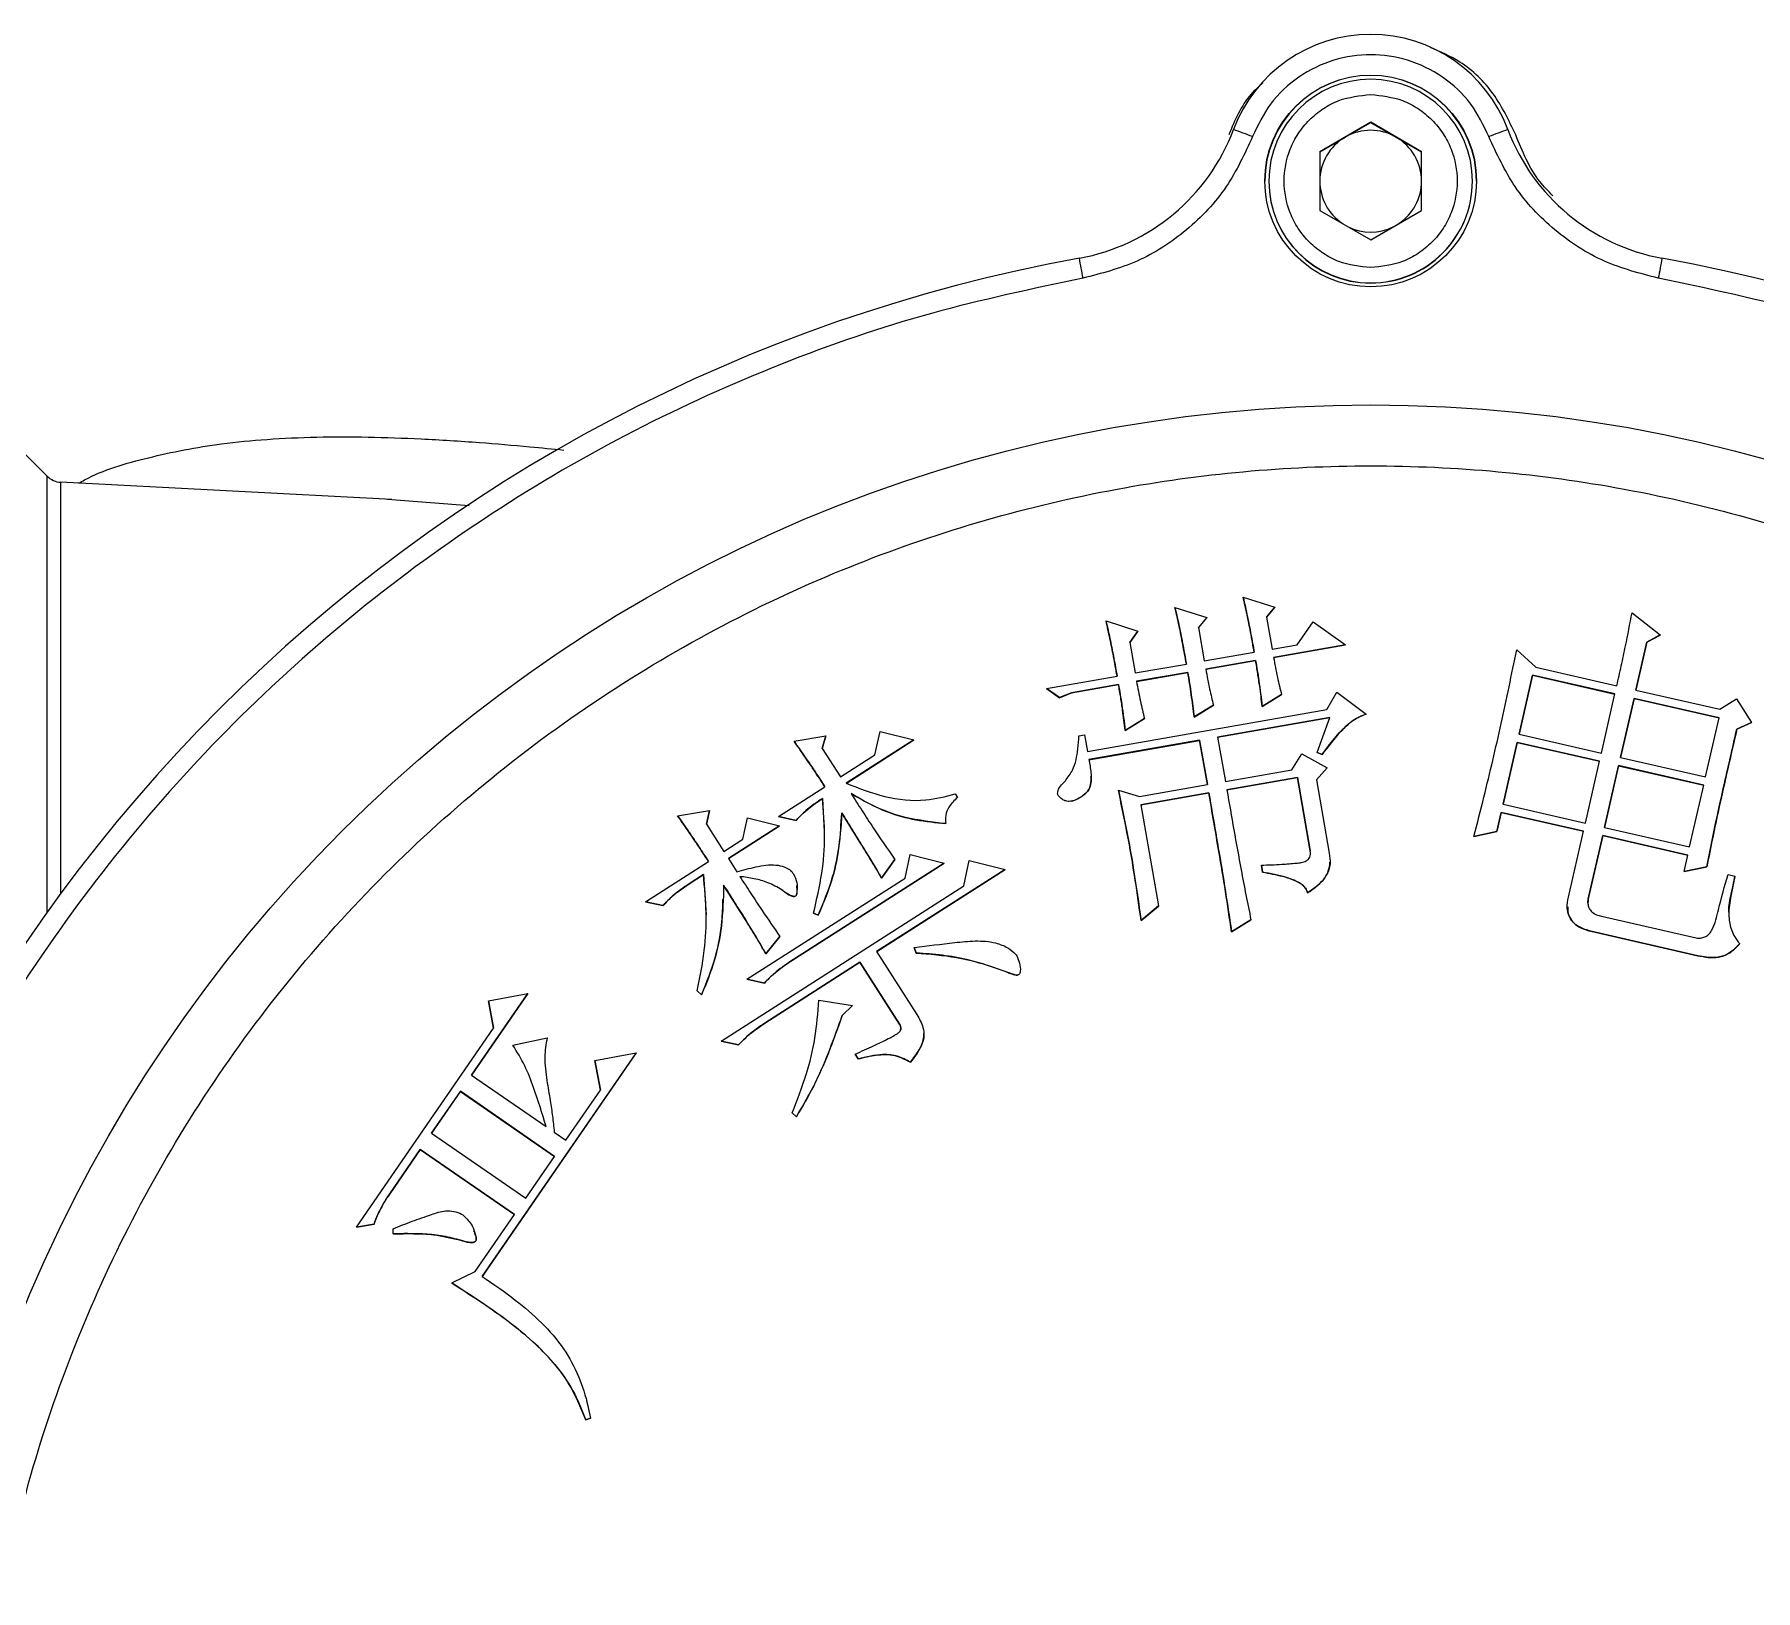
# Model space of a CAD drawing. Header units: millimetres. Extents: x 2028 to 4172, y 863 to 2379.
# Drawn here: x 3411.8 to 3496.4, y 2159.8 to 2236.2 of the extents above; entities that cross this region are included whole.
import ezdxf

# ---------------------------------------------------------------- set-up
doc = ezdxf.new("R2010")
doc.units = ezdxf.units.MM

msp = doc.modelspace()

# ---------------------------------------------------------------- linework, layer by layer
at = {"color": 7, "linetype": 'Continuous', "lineweight": 25}
for p, q in [((3477.481, 2231.914), (3474.981, 2230.471)), ((3474.981, 2230.464), (3476.231, 2231.186)), ((3476.231, 2231.186), (3477.481, 2231.908)), ((3479.981, 2230.471), (3477.481, 2231.914)), ((3477.481, 2231.908), (3477.481, 2231.914)), ((3477.481, 2231.908), (3478.731, 2231.186)), ((3478.731, 2231.186), (3479.981, 2230.464)), ((3474.981, 2230.471), (3474.981, 2227.584)), ((3479.981, 2227.584), (3479.981, 2230.471)), ((3472.481, 2229.026), (3472.481, 2229.015)), ((3482.481, 2229.015), (3482.481, 2229.026)), ((3474.981, 2227.584), (3477.481, 2226.141)), ((3477.481, 2226.141), (3479.981, 2227.584)), ((3412.453, 2214.526), (3410.121, 2216.858)), ((3412.453, 2193.128), (3412.453, 2214.526)), ((3429.383, 2213.382), (3413.108, 2214.235)), ((3413.108, 2214.235), (3413.108, 2194.028)), ((3433.176, 2213.079), (3429.17, 2213.393)), ((3471.216, 2208.596), (3472.772, 2208.095)), ((3464.476, 2207.42), (3466.035, 2206.919)), ((3467.866, 2208.08), (3469.428, 2207.582)), ((3469.428, 2207.582), (3469.022, 2207.091)), ((3469.022, 2207.089), (3469.428, 2207.579)), ((3469.428, 2207.582), (3469.428, 2207.579)), ((3472.772, 2208.095), (3472.369, 2207.605)), ((3472.369, 2207.603), (3472.772, 2208.093)), ((3472.369, 2207.605), (3472.644, 2206.04)), ((3472.772, 2208.095), (3472.772, 2208.093)), ((3490.327, 2207.825), (3491.707, 2206.731)), ((3466.035, 2206.919), (3465.642, 2206.362)), ((3465.642, 2206.36), (3466.035, 2206.917)), ((3466.035, 2206.919), (3466.035, 2206.917)), ((3469.022, 2207.091), (3469.307, 2205.457)), ((3473.869, 2206.254), (3474.655, 2207.373)), ((3474.655, 2207.373), (3476.252, 2206.249)), ((3491.707, 2206.731), (3491.057, 2206.382)), ((3491.057, 2206.38), (3491.707, 2206.729)), ((3491.707, 2206.731), (3491.707, 2206.729)), ((3465.642, 2206.362), (3465.904, 2204.864)), ((3469.307, 2205.457), (3471.758, 2205.886)), ((3472.644, 2206.04), (3473.869, 2206.254)), ((3476.252, 2206.249), (3472.713, 2205.632)), ((3472.713, 2205.63), (3476.252, 2206.246)), ((3476.252, 2206.249), (3476.252, 2206.246)), ((3484.656, 2206.002), (3485.596, 2205.149)), ((3491.057, 2206.382), (3490.517, 2204.022)), ((3490.518, 2204.021), (3491.057, 2206.38)), ((3491.057, 2206.382), (3491.057, 2206.38)), ((3465.904, 2204.864), (3468.424, 2205.303)), ((3468.493, 2204.895), (3465.973, 2204.456)), ((3465.973, 2204.454), (3468.493, 2204.893)), ((3468.493, 2204.895), (3468.493, 2204.893)), ((3471.827, 2205.478), (3469.377, 2205.049)), ((3469.377, 2205.047), (3471.827, 2205.476)), ((3471.827, 2205.478), (3471.827, 2205.476)), ((3485.596, 2205.149), (3489.575, 2204.237)), ((3461.548, 2204.104), (3465.02, 2204.71)), ((3462.187, 2203.654), (3461.548, 2204.104)), ((3461.548, 2204.104), (3461.548, 2204.102)), ((3461.548, 2204.102), (3462.187, 2203.652)), ((3465.09, 2204.302), (3462.776, 2203.896)), ((3462.776, 2203.894), (3465.09, 2204.299)), ((3465.09, 2204.302), (3465.09, 2204.299)), ((3485.437, 2204.761), (3484.772, 2201.861)), ((3484.772, 2201.861), (3485.437, 2204.759)), ((3489.482, 2203.834), (3485.437, 2204.761)), ((3485.437, 2204.761), (3485.437, 2204.759)), ((3485.437, 2204.759), (3489.482, 2203.832)), ((3490.517, 2204.022), (3494.632, 2203.081)), ((3462.776, 2203.896), (3462.187, 2203.654)), ((3462.187, 2203.652), (3462.776, 2203.894)), ((3462.187, 2203.654), (3462.187, 2203.652)), ((3462.776, 2203.896), (3462.776, 2203.894)), ((3469.757, 2203.292), (3468.804, 2202.704)), ((3468.804, 2202.702), (3469.757, 2203.29)), ((3469.757, 2203.292), (3469.757, 2203.29)), ((3473.101, 2203.803), (3472.153, 2203.218)), ((3472.153, 2203.216), (3473.101, 2203.801)), ((3472.153, 2203.218), (3472.153, 2203.216)), ((3473.101, 2203.803), (3473.101, 2203.801)), ((3475.333, 2203.071), (3475.816, 2203.929)), ((3475.816, 2203.929), (3477.267, 2202.848)), ((3488.817, 2200.934), (3489.482, 2203.834)), ((3490.425, 2203.618), (3489.76, 2200.718)), ((3489.76, 2200.718), (3490.425, 2203.616)), ((3494.606, 2202.663), (3490.425, 2203.618)), ((3490.425, 2203.618), (3490.425, 2203.616)), ((3490.425, 2203.616), (3494.606, 2202.661)), ((3494.632, 2203.081), (3495.459, 2203.6)), ((3495.459, 2203.6), (3496.189, 2202.439)), ((3463.559, 2201.016), (3475.333, 2203.071)), ((3466.364, 2202.627), (3465.413, 2202.041)), ((3465.413, 2202.039), (3466.364, 2202.625)), ((3466.364, 2202.627), (3466.364, 2202.625)), ((3468.804, 2202.704), (3468.804, 2202.702)), ((3475.474, 2202.676), (3469.96, 2201.713)), ((3469.96, 2201.71), (3475.473, 2202.673)), ((3474.86, 2200.957), (3475.474, 2202.676)), ((3493.941, 2199.763), (3494.606, 2202.663)), ((3496.189, 2202.439), (3495.472, 2202.105)), ((3495.472, 2202.103), (3496.189, 2202.437)), ((3496.189, 2202.439), (3496.189, 2202.437)), ((3449.148, 2201.516), (3450.712, 2201.775)), ((3450.712, 2201.775), (3450.53, 2201.161)), ((3450.53, 2201.161), (3450.712, 2201.773)), ((3450.712, 2201.775), (3450.712, 2201.773)), ((3455.037, 2201.577), (3451.706, 2199.446)), ((3451.706, 2199.443), (3455.037, 2201.575)), ((3453.119, 2200.843), (3453.373, 2201.991)), ((3453.373, 2201.991), (3455.037, 2201.577)), ((3455.037, 2201.577), (3455.037, 2201.575)), ((3463.145, 2201.784), (3463.418, 2201.833)), ((3463.418, 2201.833), (3463.559, 2201.016)), ((3469.076, 2201.558), (3463.631, 2200.608)), ((3463.631, 2200.606), (3469.076, 2201.556)), ((3465.413, 2202.041), (3465.413, 2202.039)), ((3469.456, 2199.38), (3469.076, 2201.558)), ((3469.076, 2201.558), (3469.076, 2201.556)), ((3469.076, 2201.556), (3469.456, 2199.38)), ((3469.96, 2201.713), (3470.34, 2199.534)), ((3484.772, 2201.861), (3488.817, 2200.934)), ((3495.472, 2202.105), (3495.472, 2202.103)), ((3450.53, 2201.161), (3451.426, 2199.759)), ((3451.426, 2199.759), (3453.119, 2200.843)), ((3473.607, 2200.105), (3474.103, 2200.893)), ((3474.103, 2200.893), (3475.346, 2200.2)), ((3475.091, 2200.855), (3474.86, 2200.957)), ((3474.86, 2200.957), (3474.86, 2200.955)), ((3474.86, 2200.955), (3475.091, 2200.853)), ((3475.091, 2200.855), (3475.091, 2200.853)), ((3484.679, 2201.456), (3483.986, 2198.422)), ((3483.986, 2198.422), (3484.679, 2201.453)), ((3488.725, 2200.528), (3484.679, 2201.456)), ((3484.679, 2201.456), (3484.679, 2201.453)), ((3484.679, 2201.453), (3488.724, 2200.526)), ((3489.76, 2200.718), (3493.941, 2199.763)), ((3470.34, 2199.534), (3473.607, 2200.105)), ((3475.346, 2200.2), (3474.814, 2199.614)), ((3474.814, 2199.612), (3475.346, 2200.198)), ((3475.346, 2200.2), (3475.346, 2200.198)), ((3488.031, 2197.495), (3488.725, 2200.528)), ((3489.667, 2200.313), (3488.974, 2197.279)), ((3488.974, 2197.279), (3489.667, 2200.31)), ((3493.849, 2199.357), (3489.667, 2200.313)), ((3489.667, 2200.313), (3489.667, 2200.31)), ((3489.667, 2200.31), (3493.848, 2199.355)), ((3448.388, 2197.817), (3450.666, 2199.273)), ((3463.749, 2199.786), (3463.749, 2199.788)), ((3465.085, 2199.111), (3466.12, 2198.797)), ((3465.085, 2199.111), (3465.085, 2199.109)), ((3466.12, 2198.797), (3469.456, 2199.38)), ((3469.528, 2198.972), (3466.192, 2198.389)), ((3466.192, 2198.387), (3469.528, 2198.97)), ((3469.528, 2198.972), (3469.528, 2198.97)), ((3473.884, 2199.732), (3470.412, 2199.126)), ((3470.412, 2199.124), (3473.884, 2199.73)), ((3474.514, 2196.126), (3473.884, 2199.732)), ((3473.884, 2199.732), (3473.884, 2199.73)), ((3473.884, 2199.73), (3474.514, 2196.124)), ((3474.814, 2199.614), (3475.443, 2196.008)), ((3493.155, 2196.324), (3493.849, 2199.357)), ((3443.423, 2197.856), (3444.984, 2198.113)), ((3444.984, 2198.113), (3444.838, 2197.442)), ((3444.838, 2197.442), (3444.984, 2198.11)), ((3444.984, 2198.113), (3444.984, 2198.11)), ((3450.537, 2198.698), (3450.537, 2198.696)), ((3450.537, 2198.696), (3450.625, 2197.063)), ((3457.064, 2198.922), (3457.177, 2198.747)), ((3466.192, 2198.389), (3467.057, 2193.421)), ((3483.986, 2198.422), (3488.031, 2197.495)), ((3444.838, 2197.442), (3445.698, 2196.096)), ((3448.434, 2197.355), (3445.922, 2195.747)), ((3445.923, 2195.745), (3448.434, 2197.353)), ((3446.633, 2196.695), (3446.865, 2197.75)), ((3446.865, 2197.75), (3448.434, 2197.355)), ((3449.248, 2197.627), (3448.388, 2197.817)), ((3448.388, 2197.817), (3448.388, 2197.815)), ((3448.388, 2197.815), (3449.248, 2197.625)), ((3448.434, 2197.355), (3448.434, 2197.353)), ((3449.248, 2197.625), (3449.248, 2197.627)), ((3451.488, 2197.989), (3451.488, 2197.987)), ((3483.893, 2198.019), (3483.675, 2197.074)), ((3483.675, 2197.072), (3483.893, 2198.017)), ((3487.939, 2197.092), (3483.893, 2198.019)), ((3483.893, 2198.019), (3483.893, 2198.017)), ((3483.893, 2198.017), (3487.938, 2197.09)), ((3488.974, 2197.279), (3493.155, 2196.324)), ((3445.698, 2196.096), (3446.633, 2196.695)), ((3483.675, 2197.074), (3482.555, 2196.832)), ((3482.555, 2196.83), (3483.675, 2197.072)), ((3482.555, 2196.832), (3482.555, 2196.83)), ((3483.675, 2197.074), (3483.675, 2197.072)), ((3487.196, 2193.855), (3487.939, 2197.092)), ((3488.881, 2196.876), (3488.185, 2193.84)), ((3488.185, 2193.838), (3488.881, 2196.874)), ((3493.063, 2195.921), (3488.881, 2196.876)), ((3488.881, 2196.876), (3488.881, 2196.874)), ((3488.881, 2196.874), (3493.062, 2195.918)), ((3441.843, 2193.631), (3444.938, 2195.611)), ((3445.922, 2195.747), (3446.333, 2195.105)), ((3454.097, 2195.706), (3453.448, 2194.794)), ((3453.448, 2194.792), (3454.097, 2195.704)), ((3454.097, 2195.706), (3454.097, 2195.704)), ((3454.601, 2194.794), (3454.855, 2195.945)), ((3454.855, 2195.945), (3456.519, 2195.526)), ((3457.483, 2194.411), (3457.752, 2195.657)), ((3457.752, 2195.657), (3459.517, 2195.22)), ((3474.514, 2196.124), (3474.514, 2196.126)), ((3475.489, 2195.566), (3475.489, 2195.568)), ((3492.878, 2195.111), (3493.063, 2195.921)), ((3444.694, 2194.961), (3443.993, 2194.514)), ((3443.993, 2194.512), (3444.694, 2194.959)), ((3444.694, 2194.961), (3444.694, 2194.959)), ((3444.694, 2194.959), (3444.824, 2192.978)), ((3446.829, 2189.824), (3454.601, 2194.794)), ((3456.519, 2195.526), (3448.984, 2190.705)), ((3448.984, 2190.703), (3456.519, 2195.524)), ((3459.517, 2195.22), (3453.206, 2191.183)), ((3453.207, 2191.181), (3459.517, 2195.218)), ((3453.448, 2194.794), (3453.448, 2194.792)), ((3456.519, 2195.526), (3456.519, 2195.524)), ((3459.517, 2195.22), (3459.517, 2195.218)), ((3472.169, 2195.083), (3472.109, 2195.425)), ((3472.109, 2195.425), (3472.109, 2195.423)), ((3472.109, 2195.423), (3472.169, 2195.081)), ((3472.169, 2195.083), (3472.169, 2195.081)), ((3493.998, 2195.348), (3492.878, 2195.111)), ((3492.878, 2195.109), (3493.998, 2195.346)), ((3492.878, 2195.111), (3492.878, 2195.109)), ((3493.998, 2195.348), (3493.998, 2195.346)), ((3495.046, 2194.968), (3495.382, 2194.891)), ((3443.993, 2194.514), (3443.993, 2194.512)), ((3445.562, 2186.788), (3457.483, 2194.411)), ((3448.547, 2194.216), (3448.547, 2194.214)), ((3449.235, 2193.913), (3449.235, 2193.916)), ((3449.298, 2194.428), (3449.298, 2194.43)), ((3474.38, 2194.069), (3474.38, 2194.067)), ((3442.704, 2193.443), (3441.843, 2193.631)), ((3441.843, 2193.631), (3441.843, 2193.628)), ((3441.843, 2193.628), (3442.704, 2193.441)), ((3442.704, 2193.443), (3442.704, 2193.441)), ((3445.679, 2193.737), (3445.679, 2193.74)), ((3450.332, 2192.97), (3450.106, 2193.071)), ((3450.106, 2193.071), (3450.106, 2193.068)), ((3450.106, 2193.068), (3450.332, 2192.968)), ((3467.057, 2193.421), (3466.199, 2192.713)), ((3466.199, 2192.71), (3467.057, 2193.419)), ((3467.057, 2193.421), (3467.057, 2193.419)), ((3487.141, 2193.377), (3487.141, 2193.375)), ((3488.185, 2193.84), (3488.185, 2193.838)), ((3450.332, 2192.97), (3450.332, 2192.968)), ((3466.199, 2192.713), (3466.199, 2192.71)), ((3471.598, 2192.741), (3470.645, 2192.153)), ((3470.645, 2192.151), (3471.598, 2192.739)), ((3471.598, 2192.741), (3471.598, 2192.739)), ((3493.564, 2190.979), (3488.303, 2192.183)), ((3488.303, 2192.183), (3488.303, 2192.181)), ((3488.303, 2192.181), (3493.564, 2190.977)), ((3488.825, 2192.915), (3493.479, 2191.849)), ((3448.449, 2191.928), (3447.758, 2191.077)), ((3447.758, 2191.075), (3448.449, 2191.925)), ((3448.449, 2191.928), (3448.449, 2191.925)), ((3455.145, 2191.108), (3455.055, 2191.381)), ((3455.055, 2191.381), (3455.055, 2191.378)), ((3455.055, 2191.378), (3455.145, 2191.106)), ((3470.645, 2192.153), (3470.645, 2192.151)), ((3452.387, 2190.659), (3447.712, 2187.669)), ((3447.712, 2187.667), (3452.387, 2190.657)), ((3447.758, 2191.077), (3447.758, 2191.075)), ((3448.984, 2190.703), (3448.984, 2190.705)), ((3454.329, 2187.62), (3452.387, 2190.659)), ((3452.387, 2190.659), (3452.387, 2190.657)), ((3452.387, 2190.657), (3454.329, 2187.618)), ((3453.206, 2191.183), (3455.186, 2188.085)), ((3455.145, 2191.108), (3455.145, 2191.106)), ((3493.564, 2190.979), (3493.564, 2190.977)), ((3447.692, 2189.634), (3446.829, 2189.824)), ((3446.829, 2189.824), (3446.829, 2189.822)), ((3446.829, 2189.822), (3447.692, 2189.632)), ((3459.612, 2190.174), (3459.612, 2190.176)), ((3460.187, 2190.05), (3460.187, 2190.048)), ((3460.252, 2190.456), (3460.252, 2190.458)), ((3436.061, 2189.117), (3433.303, 2185.118)), ((3433.304, 2185.117), (3436.061, 2189.115)), ((3434.13, 2188.763), (3436.061, 2189.117)), ((3436.061, 2189.117), (3436.061, 2189.115)), ((3444.602, 2189.059), (3444.394, 2189.254)), ((3444.394, 2189.254), (3444.394, 2189.252)), ((3444.394, 2189.252), (3444.602, 2189.056)), ((3444.602, 2189.059), (3444.602, 2189.056)), ((3447.692, 2189.634), (3447.692, 2189.632)), ((3434.382, 2187.412), (3434.13, 2188.763)), ((3434.13, 2188.763), (3434.13, 2188.761)), ((3434.13, 2188.761), (3434.381, 2187.411)), ((3450.368, 2188.794), (3452.019, 2188.532)), ((3452.019, 2188.532), (3451.511, 2188.041)), ((3451.511, 2188.039), (3452.019, 2188.53)), ((3451.511, 2188.041), (3451.511, 2188.039)), ((3452.019, 2188.532), (3452.019, 2188.53)), ((3427.639, 2177.639), (3434.382, 2187.412)), ((3447.712, 2187.669), (3447.712, 2187.667)), ((3454.329, 2187.62), (3454.329, 2187.618)), ((3455.531, 2187.155), (3455.531, 2187.157)), ((3435.329, 2186.587), (3437.014, 2186.944)), ((3446.42, 2186.598), (3445.562, 2186.788)), ((3445.562, 2186.788), (3445.562, 2186.786)), ((3445.562, 2186.786), (3446.42, 2186.596)), ((3446.42, 2186.598), (3446.42, 2186.596)), ((3441.388, 2186.199), (3433.819, 2175.227)), ((3433.819, 2175.225), (3441.388, 2186.197)), ((3439.362, 2185.83), (3441.388, 2186.199)), ((3439.629, 2184.378), (3439.362, 2185.83)), ((3439.362, 2185.83), (3439.362, 2185.827)), ((3439.362, 2185.827), (3439.629, 2184.378)), ((3441.388, 2186.199), (3441.388, 2186.197)), ((3452.297, 2185.91), (3452.148, 2186.143)), ((3452.148, 2186.143), (3452.148, 2186.141)), ((3452.148, 2186.141), (3452.297, 2185.907)), ((3452.297, 2185.91), (3452.297, 2185.907)), ((3454.871, 2185.743), (3454.871, 2185.745)), ((3433.303, 2185.118), (3436.96, 2182.596)), ((3432.751, 2184.317), (3431.333, 2182.259)), ((3431.334, 2182.259), (3432.751, 2184.315)), ((3437.382, 2181.122), (3432.751, 2184.317)), ((3432.751, 2184.315), (3432.751, 2184.317)), ((3432.751, 2184.315), (3437.381, 2181.12)), ((3437.934, 2181.923), (3439.629, 2184.378)), ((3449.261, 2183.064), (3449.053, 2183.259)), ((3449.053, 2183.259), (3449.053, 2183.257)), ((3449.053, 2183.257), (3449.261, 2183.062)), ((3449.261, 2183.062), (3449.261, 2183.064)), ((3431.333, 2182.259), (3435.964, 2179.064)), ((3437.361, 2182.318), (3437.934, 2181.923)), ((3430.78, 2181.461), (3429.28, 2179.288)), ((3429.28, 2179.285), (3430.78, 2181.458)), ((3435.411, 2178.265), (3430.78, 2181.461)), ((3430.78, 2181.461), (3430.78, 2181.458)), ((3430.78, 2181.458), (3435.41, 2178.264)), ((3435.964, 2179.064), (3437.382, 2181.122)), ((3429.28, 2179.288), (3429.28, 2179.285)), ((3433.477, 2175.463), (3435.411, 2178.265)), ((3428.507, 2177.798), (3427.639, 2177.639)), ((3427.639, 2177.637), (3428.507, 2177.796)), ((3427.639, 2177.639), (3427.639, 2177.637)), ((3428.507, 2177.798), (3428.507, 2177.796)), ((3429.445, 2177.32), (3429.447, 2177.569)), ((3432.694, 2177.017), (3432.694, 2177.015)), ((3433.427, 2177.462), (3433.427, 2177.464)), ((3433.503, 2176.964), (3433.503, 2176.966)), ((3432.332, 2174.906), (3433.477, 2175.463)), ((3432.332, 2174.906), (3432.332, 2174.904)), ((3439.141, 2168.269), (3438.91, 2168.176)), ((3438.91, 2168.174), (3439.141, 2168.267)), ((3438.91, 2168.176), (3438.91, 2168.174)), ((3439.141, 2168.269), (3439.141, 2168.267))]:
    msp.add_line(p, q, dxfattribs=at)
for centre, radius in [((3477.481, 2229.032), 5.2), ((3477.481, 2146.532), 71.5)]:
    msp.add_circle(centre, radius, dxfattribs=at)
for centre, radius, start, end in [((3477.481, 2229.03), 7.2, 20.5868, 159.4132), ((3477.481, 2229.015), 5.2, 0.00011, 179.99974), ((3477.481, 2229.026), 5, 359.99994, 179.99975), ((3461.38, 2235.077), 10, 280.30605, 339.41322), ((3427.64, 2114.682), 124.573, 69.2983, 69.75789), ((3477.481, 2229.021), 2.5, 119.9996, 179.99966), ((3477.481, 2229.021), 2.5, 59.99975, 119.99962), ((3477.481, 2229.021), 2.5, 359.99971, 59.99978), ((3527.322, 2114.681), 124.574, 110.24211, 110.7017), ((3493.583, 2235.077), 10, 200.58678, 259.69395), ((3477.481, 2229.026), 5, 179.99991, 269.99976), ((3477.481, 2229.015), 5, 179.99991, 269.99976), ((3477.481, 2229.021), 2.5, 179.99971, 236.17979), ((3477.481, 2229.026), 5, 269.99962, 359.99978), ((3477.481, 2229.015), 5, 269.99962, 359.99978), ((3477.481, 2229.021), 2.5, 303.81959, 359.99967), ((3477.481, 2229.021), 2.5, 243.81973, 296.17964), ((3477.481, 2146.53), 80, 100.30604, 169.69383), ((2825.197, 2108.469), 648.57, 10.284007, 10.372163), ((4129.785, 2108.466), 648.589, 169.627839, 169.715992), ((3477.481, 2146.53), 80, 10.30617, 79.69396), ((3413.161, 2215.233), 1, 224.99969, 266.99945)]:
    msp.add_arc(centre, radius, start, end, dxfattribs=at)
for points, knots in [([(3484.607, 2231.296), (3484.28, 2231.986), (3483.626, 2233.366), (3482.109, 2234.858), (3480.913, 2235.373), (3480.418, 2235.586)], [0, 0, 0, 0, 0.369702, 0.739405, 1, 1, 1, 1]), ([(3483.285, 2231.212), (3483.021, 2231.765), (3482.48, 2232.899), (3481.062, 2234.208), (3479.345, 2235.046), (3477.481, 2235.322), (3475.617, 2235.046), (3473.901, 2234.208), (3472.483, 2232.899), (3471.941, 2231.765), (3471.677, 2231.212)], [0, 0, 0, 0, 0.122089, 0.25, 0.377911, 0.5, 0.622089, 0.75, 0.877911, 1, 1, 1, 1]), ([(3472.19, 2233.853), (3471.988, 2233.674), (3471.212, 2232.987), (3470.809, 2232.015), (3470.511, 2231.296)], [0, 0, 0, 0, 0.260641, 1, 1, 1, 1]), ([(3477.481, 2224.777), (3476.947, 2224.834), (3476.124, 2224.922), (3475.134, 2225.452), (3474.455, 2226), (3473.902, 2226.681), (3473.389, 2227.67), (3473.129, 2229.027), (3473.389, 2230.385), (3473.903, 2231.374), (3474.455, 2232.055), (3475.135, 2232.603), (3476.124, 2233.133), (3476.947, 2233.221), (3477.481, 2233.277)], [0, 0, 0, 0, 0.119728, 0.18418, 0.25, 0.31582, 0.380272, 0.5, 0.619728, 0.68418, 0.75, 0.81582, 0.880272, 1, 1, 1, 1]), ([(3477.481, 2233.277), (3478.016, 2233.221), (3478.838, 2233.133), (3479.828, 2232.603), (3480.508, 2232.055), (3481.06, 2231.374), (3481.573, 2230.384), (3481.834, 2229.027), (3481.573, 2227.67), (3481.06, 2226.681), (3480.508, 2226), (3479.828, 2225.451), (3478.838, 2224.922), (3478.016, 2224.834), (3477.481, 2224.777)], [0, 0, 0, 0, 0.119728, 0.18418, 0.25, 0.31582, 0.380272, 0.5, 0.619728, 0.68418, 0.75, 0.81582, 0.880272, 1, 1, 1, 1]), ([(3471.677, 2231.212), (3471.286, 2230.365), (3470.491, 2228.642), (3468.501, 2226.55), (3466.087, 2224.966), (3464.251, 2224.491), (3463.348, 2224.257)], [0, 0, 0, 0, 0.245796, 0.5, 0.754204, 1, 1, 1, 1]), ([(3491.615, 2224.257), (3490.712, 2224.491), (3488.875, 2224.966), (3486.461, 2226.55), (3484.471, 2228.642), (3483.676, 2230.365), (3483.285, 2231.212)], [0, 0, 0, 0, 0.245796, 0.5, 0.754204, 1, 1, 1, 1]), ([(3486.429, 2228.307), (3486.21, 2228.532), (3485.386, 2229.377), (3484.937, 2230.484), (3484.607, 2231.296)], [0, 0, 0, 0, 0.265546, 1, 1, 1, 1]), ([(3463.348, 2224.257), (3460.852, 2223.731), (3455.814, 2222.668), (3448.437, 2220.13), (3441.195, 2216.86), (3434.216, 2212.798), (3427.613, 2207.986), (3421.52, 2202.494), (3416.027, 2196.4), (3411.215, 2189.797), (3407.153, 2182.818), (3403.883, 2175.576), (3401.345, 2168.199), (3400.282, 2163.162), (3399.756, 2160.665)], [0, 0, 0, 0, 0.079959, 0.161371, 0.244142, 0.328893, 0.414217, 0.5, 0.585778, 0.671102, 0.755858, 0.838624, 0.920039, 1, 1, 1, 1]), ([(3555.207, 2160.665), (3554.68, 2163.161), (3553.618, 2168.199), (3551.079, 2175.576), (3547.81, 2182.818), (3543.747, 2189.797), (3538.936, 2196.4), (3533.443, 2202.493), (3527.349, 2207.986), (3520.746, 2212.798), (3513.767, 2216.86), (3506.525, 2220.13), (3499.148, 2222.668), (3494.111, 2223.731), (3491.615, 2224.257)], [0, 0, 0, 0, 0.0799588, 0.1613715, 0.2441424, 0.3288926, 0.4142166, 0.5, 0.5857784, 0.6711024, 0.7558576, 0.8386237, 0.9200388, 1, 1, 1, 1]), ([(3413.996, 2214.188), (3414.091, 2214.243), (3415.09, 2214.817), (3417.405, 2215.482), (3420.442, 2216.093), (3423.261, 2216.361), (3425.661, 2216.468), (3428.193, 2216.468), (3430.859, 2216.375), (3433.523, 2216.206), (3435.865, 2216.012), (3437.274, 2215.87), (3437.829, 2215.814)], [0, 0, 0, 0, 0.017525, 0.184137, 0.353482, 0.450762, 0.551832, 0.651487, 0.750721, 0.855208, 0.942911, 1, 1, 1, 1]), ([(3408.981, 2146.538), (3409.036, 2148.627), (3409.146, 2152.806), (3410.056, 2159.144), (3411.542, 2165.497), (3413.716, 2171.862), (3416.547, 2178.086), (3420.06, 2184.108), (3424.214, 2189.8), (3428.958, 2195.061), (3434.219, 2199.805), (3439.911, 2203.959), (3445.934, 2207.473), (3452.157, 2210.304), (3458.523, 2212.476), (3464.875, 2213.971), (3471.214, 2214.848), (3477.481, 2215.133), (3483.748, 2214.848), (3490.087, 2213.971), (3496.44, 2212.476), (3502.805, 2210.304), (3509.029, 2207.473), (3515.051, 2203.959), (3520.743, 2199.805), (3526.005, 2195.061), (3530.748, 2189.8), (3534.902, 2184.108), (3538.416, 2178.086), (3541.247, 2171.863), (3543.421, 2165.497), (3544.907, 2159.144), (3545.817, 2152.806), (3545.926, 2148.627), (3545.981, 2146.538)], [0, 0, 0, 0, 0.029124, 0.058248, 0.08912, 0.119994, 0.151902, 0.184313, 0.217069, 0.25, 0.282931, 0.315687, 0.348098, 0.380006, 0.410878, 0.441752, 0.470875, 0.5, 0.529123, 0.558248, 0.58912, 0.619994, 0.651902, 0.684313, 0.717069, 0.75, 0.782931, 0.815687, 0.848098, 0.880006, 0.910878, 0.941752, 0.970875, 1, 1, 1, 1]), ([(3471.758, 2205.886), (3471.699, 2206.214), (3471.589, 2206.832), (3471.409, 2207.736), (3471.28, 2208.309), (3471.216, 2208.596)], [0, 0, 0, 0, 0.3618324, 0.680859, 1, 1, 1, 1]), ([(3471.216, 2208.594), (3471.288, 2208.269), (3471.425, 2207.657), (3471.603, 2206.752), (3471.706, 2206.174), (3471.758, 2205.884)], [0, 0, 0, 0, 0.361838, 0.680876, 1, 1, 1, 1]), ([(3465.02, 2204.71), (3464.962, 2205.038), (3464.851, 2205.656), (3464.673, 2206.56), (3464.541, 2207.133), (3464.476, 2207.42)], [0, 0, 0, 0, 0.361759, 0.680808, 1, 1, 1, 1]), ([(3464.476, 2207.418), (3464.55, 2207.093), (3464.689, 2206.481), (3464.865, 2205.576), (3464.969, 2204.997), (3465.02, 2204.708)], [0, 0, 0, 0, 0.361772, 0.680844, 1, 1, 1, 1]), ([(3468.424, 2205.303), (3468.365, 2205.631), (3468.253, 2206.26), (3468.069, 2207.186), (3467.934, 2207.782), (3467.866, 2208.08)], [0, 0, 0, 0, 0.353076, 0.676475, 1, 1, 1, 1]), ([(3467.866, 2208.078), (3467.94, 2207.753), (3468.081, 2207.13), (3468.263, 2206.203), (3468.37, 2205.602), (3468.424, 2205.301)], [0, 0, 0, 0, 0.353086, 0.676497, 1, 1, 1, 1]), ([(3489.575, 2204.237), (3489.649, 2204.562), (3489.797, 2205.212), (3490.05, 2206.408), (3490.221, 2207.28), (3490.327, 2207.825)], [0, 0, 0, 0, 0.272744, 0.545492, 1, 1, 1, 1]), ([(3482.555, 2196.832), (3482.72, 2197.478), (3483.19, 2199.32), (3483.912, 2202.373), (3484.408, 2204.792), (3484.656, 2206.002)], [0, 0, 0, 0, 0.212581, 0.606192, 1, 1, 1, 1]), ([(3468.804, 2202.704), (3468.76, 2203.07), (3468.695, 2203.62), (3468.583, 2204.349), (3468.523, 2204.713), (3468.493, 2204.895)], [0, 0, 0, 0, 0.499817, 0.749886, 1, 1, 1, 1]), ([(3468.493, 2204.893), (3468.553, 2204.529), (3468.644, 2203.983), (3468.739, 2203.252), (3468.782, 2202.885), (3468.804, 2202.702)], [0, 0, 0, 0, 0.499817, 0.749886, 1, 1, 1, 1]), ([(3469.377, 2205.049), (3469.407, 2204.885), (3469.468, 2204.557), (3469.584, 2203.969), (3469.691, 2203.55), (3469.757, 2203.292)], [0, 0, 0, 0, 0.278089, 0.556193, 1, 1, 1, 1]), ([(3472.153, 2203.218), (3472.113, 2203.549), (3472.047, 2204.092), (3471.933, 2204.845), (3471.862, 2205.267), (3471.827, 2205.478)], [0, 0, 0, 0, 0.437841, 0.718884, 1, 1, 1, 1]), ([(3471.827, 2205.476), (3471.882, 2205.147), (3471.973, 2204.607), (3472.076, 2203.853), (3472.127, 2203.428), (3472.153, 2203.216)], [0, 0, 0, 0, 0.43784, 0.718882, 1, 1, 1, 1]), ([(3472.713, 2205.632), (3472.742, 2205.468), (3472.801, 2205.14), (3472.923, 2204.529), (3473.032, 2204.085), (3473.101, 2203.803)], [0, 0, 0, 0, 0.267397, 0.53481, 1, 1, 1, 1]), ([(3465.413, 2202.041), (3465.376, 2202.373), (3465.315, 2202.917), (3465.199, 2203.669), (3465.126, 2204.091), (3465.09, 2204.302)], [0, 0, 0, 0, 0.437947, 0.718933, 1, 1, 1, 1]), ([(3465.09, 2204.299), (3465.145, 2203.971), (3465.237, 2203.431), (3465.346, 2202.678), (3465.391, 2202.252), (3465.413, 2202.039)], [0, 0, 0, 0, 0.4378739, 0.7188428, 1, 1, 1, 1]), ([(3465.973, 2204.456), (3466.004, 2204.292), (3466.064, 2203.964), (3466.188, 2203.353), (3466.295, 2202.909), (3466.364, 2202.627)], [0, 0, 0, 0, 0.2673365, 0.5346869, 1, 1, 1, 1]), ([(3477.267, 2202.848), (3477.049, 2202.757), (3476.574, 2202.558), (3475.842, 2201.854), (3475.384, 2201.244), (3475.091, 2200.855)], [0, 0, 0, 0, 0.234297, 0.511813, 1, 1, 1, 1]), ([(3475.091, 2200.853), (3475.289, 2201.122), (3475.677, 2201.652), (3476.324, 2202.338), (3476.885, 2202.729), (3477.214, 2202.83), (3477.267, 2202.846)], [0, 0, 0, 0, 0.333791, 0.656332, 0.944524, 1, 1, 1, 1]), ([(3450.666, 2199.273), (3450.484, 2199.553), (3450.146, 2200.07), (3449.634, 2200.814), (3449.31, 2201.282), (3449.148, 2201.516)], [0, 0, 0, 0, 0.369297, 0.684635, 1, 1, 1, 1]), ([(3449.148, 2201.514), (3449.338, 2201.24), (3449.69, 2200.732), (3450.2, 2199.987), (3450.51, 2199.51), (3450.666, 2199.271)], [0, 0, 0, 0, 0.3693, 0.684618, 1, 1, 1, 1]), ([(3462.478, 2199.565), (3462.605, 2199.736), (3462.947, 2200.196), (3463.092, 2200.996), (3463.131, 2201.568), (3463.145, 2201.784)], [0, 0, 0, 0, 0.268239, 0.722981, 1, 1, 1, 1]), ([(3495.472, 2202.105), (3495.324, 2201.455), (3495.027, 2200.156), (3494.517, 2197.907), (3494.191, 2196.301), (3493.998, 2195.348)], [0, 0, 0, 0, 0.289148, 0.578294, 1, 1, 1, 1]), ([(3493.998, 2195.346), (3494.128, 2196), (3494.39, 2197.307), (3494.891, 2199.558), (3495.256, 2201.156), (3495.472, 2202.103)], [0, 0, 0, 0, 0.2892488, 0.5783935, 1, 1, 1, 1]), ([(3463.631, 2200.608), (3463.673, 2200.396), (3463.757, 2199.97), (3463.762, 2199.444), (3463.619, 2199.085), (3463.357, 2198.845), (3463.086, 2198.65), (3462.847, 2198.584), (3462.794, 2198.569)], [0, 0, 0, 0, 0.257526, 0.517626, 0.611553, 0.706057, 0.933936, 1, 1, 1, 1]), ([(3451.706, 2199.446), (3452.331, 2199.205), (3453.583, 2198.722), (3455.452, 2198.505), (3456.585, 2198.798), (3457.064, 2198.922)], [0, 0, 0, 0, 0.365081, 0.731832, 1, 1, 1, 1]), ([(3462.097, 2198.939), (3462.101, 2198.991), (3462.114, 2199.152), (3462.283, 2199.354), (3462.417, 2199.499), (3462.478, 2199.565)], [0, 0, 0, 0, 0.206018, 0.636041, 1, 1, 1, 1]), ([(3462.794, 2198.567), (3462.919, 2198.615), (3463.165, 2198.71), (3463.45, 2198.913), (3463.651, 2199.137), (3463.745, 2199.431), (3463.741, 2199.65), (3463.738, 2199.786)], [0, 0, 0, 0, 0.2369259, 0.466697, 0.6134804, 0.7600826, 1, 1, 1, 1]), ([(3466.199, 2192.713), (3466.107, 2193.373), (3465.921, 2194.693), (3465.563, 2196.829), (3465.255, 2198.296), (3465.085, 2199.111)], [0, 0, 0, 0, 0.307881, 0.615778, 1, 1, 1, 1]), ([(3465.085, 2199.109), (3465.223, 2198.456), (3465.499, 2197.152), (3465.872, 2195.018), (3466.082, 2193.534), (3466.199, 2192.71)], [0, 0, 0, 0, 0.307881, 0.61578, 1, 1, 1, 1]), ([(3470.645, 2192.153), (3470.548, 2192.812), (3470.353, 2194.131), (3469.971, 2196.403), (3469.693, 2198.016), (3469.528, 2198.972)], [0, 0, 0, 0, 0.2894212, 0.5788391, 1, 1, 1, 1]), ([(3469.528, 2198.97), (3469.642, 2198.313), (3469.869, 2196.999), (3470.257, 2194.729), (3470.501, 2193.11), (3470.645, 2192.151)], [0, 0, 0, 0, 0.289416, 0.578835, 1, 1, 1, 1]), ([(3470.412, 2199.126), (3470.527, 2198.47), (3470.759, 2197.156), (3471.136, 2195.025), (3471.433, 2193.556), (3471.598, 2192.741)], [0, 0, 0, 0, 0.307939, 0.615874, 1, 1, 1, 1]), ([(3450.537, 2198.698), (3450.399, 2198.605), (3450.122, 2198.42), (3449.68, 2198.073), (3449.406, 2197.79), (3449.248, 2197.627)], [0, 0, 0, 0, 0.297538, 0.595282, 1, 1, 1, 1]), ([(3449.248, 2197.625), (3449.363, 2197.746), (3449.593, 2197.987), (3450.023, 2198.349), (3450.349, 2198.569), (3450.537, 2198.696)], [0, 0, 0, 0, 0.297563, 0.595363, 1, 1, 1, 1]), ([(3450.106, 2193.071), (3450.258, 2193.721), (3450.548, 2194.963), (3450.697, 2196.86), (3450.591, 2198.082), (3450.537, 2198.698)], [0, 0, 0, 0, 0.352766, 0.673509, 1, 1, 1, 1]), ([(3456.597, 2197.468), (3455.931, 2197.542), (3454.787, 2197.669), (3453.221, 2198.206), (3452.378, 2198.695), (3451.95, 2198.942)], [0, 0, 0, 0, 0.407022, 0.699492, 1, 1, 1, 1]), ([(3451.95, 2198.942), (3452.129, 2198.661), (3452.488, 2198.099), (3453.193, 2197.013), (3453.74, 2196.222), (3454.097, 2195.706)], [0, 0, 0, 0, 0.257454, 0.514908, 1, 1, 1, 1]), ([(3451.95, 2198.94), (3452.535, 2198.61), (3453.54, 2198.042), (3455.14, 2197.617), (3456.107, 2197.516), (3456.597, 2197.466)], [0, 0, 0, 0, 0.407493, 0.700455, 1, 1, 1, 1]), ([(3457.177, 2198.747), (3457.019, 2198.603), (3456.753, 2198.36), (3456.582, 2197.882), (3456.592, 2197.602), (3456.597, 2197.468)], [0, 0, 0, 0, 0.4310373, 0.7260596, 1, 1, 1, 1]), ([(3462.794, 2198.569), (3462.713, 2198.561), (3462.563, 2198.547), (3462.353, 2198.628), (3462.212, 2198.746), (3462.12, 2198.852), (3462.103, 2198.918), (3462.097, 2198.939)], [0, 0, 0, 0, 0.281585, 0.522569, 0.762523, 0.925805, 1, 1, 1, 1]), ([(3444.938, 2195.611), (3444.757, 2195.891), (3444.421, 2196.409), (3443.914, 2197.156), (3443.586, 2197.623), (3443.423, 2197.856)], [0, 0, 0, 0, 0.369183, 0.684555, 1, 1, 1, 1]), ([(3443.423, 2197.854), (3443.614, 2197.581), (3443.969, 2197.075), (3444.473, 2196.326), (3444.783, 2195.848), (3444.938, 2195.609)], [0, 0, 0, 0, 0.369183, 0.684554, 1, 1, 1, 1]), ([(3451.488, 2197.989), (3451.447, 2197.322), (3451.375, 2196.129), (3450.966, 2194.438), (3450.545, 2193.463), (3450.332, 2192.97)], [0, 0, 0, 0, 0.386257, 0.690164, 1, 1, 1, 1]), ([(3450.332, 2192.968), (3450.591, 2193.586), (3451.055, 2194.689), (3451.403, 2196.394), (3451.459, 2197.453), (3451.488, 2197.987)], [0, 0, 0, 0, 0.386701, 0.69077, 1, 1, 1, 1]), ([(3453.448, 2194.794), (3453.277, 2195.08), (3452.936, 2195.653), (3452.289, 2196.722), (3451.799, 2197.497), (3451.488, 2197.989)], [0, 0, 0, 0, 0.2667737, 0.5335507, 1, 1, 1, 1]), ([(3451.488, 2197.987), (3451.666, 2197.705), (3452.022, 2197.142), (3452.681, 2196.08), (3453.15, 2195.293), (3453.448, 2194.792)], [0, 0, 0, 0, 0.2667737, 0.5335509, 1, 1, 1, 1]), ([(3472.109, 2195.425), (3472.442, 2195.437), (3473.015, 2195.457), (3473.671, 2195.506), (3474.074, 2195.551), (3474.282, 2195.604), (3474.423, 2195.705), (3474.501, 2195.82), (3474.533, 2195.968), (3474.52, 2196.071), (3474.514, 2196.126)], [0, 0, 0, 0, 0.358025, 0.615683, 0.704922, 0.795041, 0.841826, 0.888488, 0.9407, 1, 1, 1, 1]), ([(3475.443, 2196.008), (3475.47, 2195.841), (3475.522, 2195.511), (3475.381, 2195.023), (3475.021, 2194.499), (3474.632, 2194.238), (3474.38, 2194.069)], [0, 0, 0, 0, 0.211302, 0.416468, 0.621501, 1, 1, 1, 1]), ([(3474.38, 2194.067), (3474.661, 2194.258), (3475.079, 2194.543), (3475.426, 2195.111), (3475.463, 2195.421), (3475.481, 2195.567)], [0, 0, 0, 0, 0.520965, 0.773813, 1, 1, 1, 1]), ([(3444.394, 2189.254), (3444.525, 2189.909), (3444.777, 2191.172), (3444.869, 2193.093), (3444.753, 2194.335), (3444.694, 2194.961)], [0, 0, 0, 0, 0.3486907, 0.6720185, 1, 1, 1, 1]), ([(3446.333, 2195.105), (3446.642, 2195.187), (3447.271, 2195.353), (3448.066, 2195.485), (3448.625, 2195.367), (3448.937, 2195.227), (3449.062, 2195.07), (3449.122, 2194.994)], [0, 0, 0, 0, 0.325958, 0.662347, 0.799326, 0.902609, 1, 1, 1, 1]), ([(3448.547, 2194.216), (3448.323, 2194.341), (3447.894, 2194.58), (3447.187, 2194.778), (3446.718, 2194.84), (3446.482, 2194.871)], [0, 0, 0, 0, 0.3506116, 0.6721745, 1, 1, 1, 1]), ([(3446.482, 2194.871), (3446.663, 2194.591), (3447.025, 2194.031), (3447.675, 2193.047), (3448.157, 2192.35), (3448.449, 2191.928)], [0, 0, 0, 0, 0.2824309, 0.5648657, 1, 1, 1, 1]), ([(3449.122, 2194.994), (3449.19, 2194.853), (3449.298, 2194.625), (3449.305, 2194.301), (3449.283, 2194.108), (3449.279, 2193.979), (3449.247, 2193.933), (3449.235, 2193.916)], [0, 0, 0, 0, 0.414992, 0.667292, 0.851809, 0.943552, 1, 1, 1, 1]), ([(3474.38, 2194.069), (3474.348, 2194.156), (3474.285, 2194.329), (3473.927, 2194.615), (3473.22, 2194.895), (3472.565, 2195.012), (3472.169, 2195.083)], [0, 0, 0, 0, 0.1072401, 0.2147204, 0.5251042, 1, 1, 1, 1]), ([(3472.169, 2195.081), (3472.496, 2195.022), (3473.155, 2194.903), (3473.885, 2194.653), (3474.292, 2194.317), (3474.351, 2194.148), (3474.38, 2194.067)], [0, 0, 0, 0, 0.394561, 0.792656, 0.89916, 1, 1, 1, 1]), ([(3493.479, 2191.849), (3493.569, 2191.845), (3493.733, 2191.836), (3493.961, 2191.915), (3494.14, 2192.059), (3494.4, 2192.486), (3494.615, 2193.496), (3494.878, 2194.395), (3495.046, 2194.968)], [0, 0, 0, 0, 0.07162, 0.1296989, 0.1878581, 0.251244, 0.5231342, 1, 1, 1, 1]), ([(3495.102, 2193.007), (3495.096, 2193.051), (3495.052, 2193.388), (3495.21, 2194.021), (3495.325, 2194.598), (3495.382, 2194.888)], [0, 0, 0, 0, 0.069702, 0.532959, 1, 1, 1, 1]), ([(3495.382, 2194.891), (3495.312, 2194.565), (3495.179, 2193.938), (3495.042, 2193.069), (3495.148, 2192.286), (3495.405, 2191.826), (3495.583, 2191.609), (3495.613, 2191.572)], [0, 0, 0, 0, 0.288401, 0.554678, 0.756949, 0.959056, 1, 1, 1, 1]), ([(3443.993, 2194.514), (3443.854, 2194.421), (3443.577, 2194.236), (3443.137, 2193.887), (3442.862, 2193.605), (3442.704, 2193.443)], [0, 0, 0, 0, 0.297582, 0.595326, 1, 1, 1, 1]), ([(3442.704, 2193.441), (3442.819, 2193.562), (3443.049, 2193.803), (3443.48, 2194.163), (3443.805, 2194.384), (3443.993, 2194.512)], [0, 0, 0, 0, 0.297614, 0.595386, 1, 1, 1, 1]), ([(3445.686, 2194.442), (3445.669, 2193.774), (3445.638, 2192.524), (3445.278, 2190.701), (3444.829, 2189.61), (3444.602, 2189.059)], [0, 0, 0, 0, 0.361932, 0.677077, 1, 1, 1, 1]), ([(3447.758, 2191.077), (3447.592, 2191.367), (3447.261, 2191.945), (3446.562, 2193.062), (3446.034, 2193.893), (3445.686, 2194.442)], [0, 0, 0, 0, 0.25307, 0.506097, 1, 1, 1, 1]), ([(3445.686, 2194.44), (3445.865, 2194.159), (3446.224, 2193.597), (3446.927, 2192.483), (3447.428, 2191.636), (3447.758, 2191.075)], [0, 0, 0, 0, 0.253024, 0.506045, 1, 1, 1, 1]), ([(3449.235, 2193.916), (3449.216, 2193.906), (3449.176, 2193.887), (3449.08, 2193.895), (3448.933, 2193.944), (3448.745, 2194.059), (3448.613, 2194.164), (3448.547, 2194.216)], [0, 0, 0, 0, 0.082107, 0.164925, 0.356677, 0.675002, 1, 1, 1, 1]), ([(3448.547, 2194.214), (3448.607, 2194.167), (3448.733, 2194.067), (3448.903, 2193.96), (3449.051, 2193.901), (3449.155, 2193.878), (3449.213, 2193.904), (3449.235, 2193.913)], [0, 0, 0, 0, 0.291839, 0.61532, 0.761132, 0.908025, 1, 1, 1, 1]), ([(3449.235, 2193.913), (3449.247, 2193.933), (3449.3, 2194.016), (3449.297, 2194.201), (3449.286, 2194.351), (3449.281, 2194.427)], [0, 0, 0, 0, 0.128729, 0.560423, 1, 1, 1, 1]), ([(3444.602, 2189.056), (3444.852, 2189.678), (3445.322, 2190.84), (3445.616, 2192.437), (3445.642, 2193.379), (3445.652, 2193.739)], [0, 0, 0, 0, 0.415089, 0.776689, 1, 1, 1, 1]), ([(3488.303, 2192.183), (3488.108, 2192.238), (3487.784, 2192.329), (3487.405, 2192.616), (3487.196, 2192.947), (3487.115, 2193.379), (3487.166, 2193.675), (3487.196, 2193.855)], [0, 0, 0, 0, 0.2631806, 0.4361155, 0.6100885, 0.7625762, 1, 1, 1, 1]), ([(3487.177, 2193.373), (3487.168, 2193.291), (3487.145, 2193.092), (3487.281, 2192.791), (3487.534, 2192.493), (3487.897, 2192.291), (3488.174, 2192.216), (3488.303, 2192.181)], [0, 0, 0, 0, 0.134689, 0.32911, 0.523195, 0.778594, 1, 1, 1, 1]), ([(3488.185, 2193.84), (3488.167, 2193.719), (3488.138, 2193.532), (3488.217, 2193.285), (3488.358, 2193.108), (3488.572, 2192.983), (3488.742, 2192.937), (3488.825, 2192.915)], [0, 0, 0, 0, 0.281112, 0.435046, 0.589209, 0.801324, 1, 1, 1, 1]), ([(3488.179, 2193.453), (3488.169, 2193.5), (3488.14, 2193.627), (3488.168, 2193.756), (3488.185, 2193.838)], [0, 0, 0, 0, 0.368062, 1, 1, 1, 1]), ([(3455.055, 2191.381), (3455.717, 2191.464), (3456.715, 2191.59), (3458.047, 2191.73), (3458.944, 2191.67), (3459.616, 2191.412), (3459.949, 2191.156), (3460.068, 2191), (3460.087, 2190.975)], [0, 0, 0, 0, 0.381103, 0.574669, 0.765651, 0.888057, 0.981539, 1, 1, 1, 1]), ([(3495.613, 2191.572), (3495.449, 2191.397), (3495.171, 2191.101), (3494.584, 2190.871), (3494.054, 2190.881), (3493.705, 2190.951), (3493.564, 2190.979)], [0, 0, 0, 0, 0.312528, 0.530177, 0.809183, 1, 1, 1, 1]), ([(3493.564, 2190.977), (3493.902, 2190.913), (3494.418, 2190.815), (3495.086, 2191.06), (3495.411, 2191.336), (3495.57, 2191.52), (3495.613, 2191.57)], [0, 0, 0, 0, 0.444162, 0.6791, 0.912032, 1, 1, 1, 1]), ([(3448.984, 2190.705), (3448.845, 2190.612), (3448.568, 2190.427), (3448.126, 2190.08), (3447.85, 2189.797), (3447.692, 2189.634)], [0, 0, 0, 0, 0.297214, 0.594601, 1, 1, 1, 1]), ([(3447.692, 2189.632), (3447.807, 2189.753), (3448.037, 2189.994), (3448.469, 2190.354), (3448.795, 2190.575), (3448.984, 2190.703)], [0, 0, 0, 0, 0.2972478, 0.5946857, 1, 1, 1, 1]), ([(3459.612, 2190.176), (3458.979, 2190.395), (3457.942, 2190.755), (3456.433, 2191.024), (3455.576, 2191.08), (3455.145, 2191.108)], [0, 0, 0, 0, 0.437716, 0.717507, 1, 1, 1, 1]), ([(3455.145, 2191.106), (3455.812, 2191.055), (3456.907, 2190.972), (3458.396, 2190.611), (3459.205, 2190.32), (3459.612, 2190.174)], [0, 0, 0, 0, 0.437036, 0.71725, 1, 1, 1, 1]), ([(3460.087, 2190.975), (3460.138, 2190.858), (3460.244, 2190.617), (3460.282, 2190.323), (3460.253, 2190.121), (3460.21, 2190.074), (3460.187, 2190.05)], [0, 0, 0, 0, 0.391814, 0.807915, 0.901195, 1, 1, 1, 1]), ([(3460.187, 2190.05), (3460.154, 2190.04), (3460.063, 2190.013), (3459.918, 2190.064), (3459.761, 2190.112), (3459.662, 2190.155), (3459.612, 2190.176)], [0, 0, 0, 0, 0.17027, 0.46426, 0.731509, 1, 1, 1, 1]), ([(3459.612, 2190.174), (3459.686, 2190.143), (3459.814, 2190.09), (3459.981, 2190.04), (3460.103, 2190.019), (3460.163, 2190.04), (3460.187, 2190.048)], [0, 0, 0, 0, 0.40123, 0.68767, 0.874317, 1, 1, 1, 1]), ([(3449.053, 2183.259), (3449.298, 2183.88), (3449.769, 2185.073), (3450.225, 2186.934), (3450.32, 2188.17), (3450.368, 2188.794)], [0, 0, 0, 0, 0.35008, 0.672322, 1, 1, 1, 1]), ([(3451.511, 2188.041), (3451.289, 2187.413), (3450.874, 2186.24), (3450.14, 2184.566), (3449.555, 2183.566), (3449.261, 2183.064)], [0, 0, 0, 0, 0.365437, 0.681548, 1, 1, 1, 1]), ([(3449.261, 2183.062), (3449.596, 2183.64), (3450.221, 2184.718), (3450.934, 2186.401), (3451.318, 2187.493), (3451.511, 2188.039)], [0, 0, 0, 0, 0.365816, 0.682252, 1, 1, 1, 1]), ([(3455.186, 2188.085), (3455.301, 2187.883), (3455.482, 2187.563), (3455.56, 2187.057), (3455.393, 2186.436), (3455.091, 2186.036), (3454.871, 2185.745)], [0, 0, 0, 0, 0.268227, 0.423788, 0.580622, 1, 1, 1, 1]), ([(3447.712, 2187.669), (3447.574, 2187.576), (3447.297, 2187.391), (3446.854, 2187.044), (3446.579, 2186.761), (3446.42, 2186.598)], [0, 0, 0, 0, 0.297206, 0.594593, 1, 1, 1, 1]), ([(3446.42, 2186.596), (3446.535, 2186.717), (3446.765, 2186.958), (3447.197, 2187.318), (3447.524, 2187.539), (3447.712, 2187.667)], [0, 0, 0, 0, 0.297239, 0.594682, 1, 1, 1, 1]), ([(3452.148, 2186.143), (3452.452, 2186.28), (3452.999, 2186.527), (3453.624, 2186.82), (3453.994, 2187.017), (3454.168, 2187.117), (3454.283, 2187.19), (3454.359, 2187.262), (3454.39, 2187.354), (3454.396, 2187.466), (3454.364, 2187.559), (3454.336, 2187.608), (3454.329, 2187.62)], [0, 0, 0, 0, 0.35041, 0.630866, 0.725925, 0.790521, 0.841305, 0.86957, 0.898179, 0.941209, 0.984756, 1, 1, 1, 1]), ([(3454.329, 2187.618), (3454.35, 2187.578), (3454.394, 2187.498), (3454.394, 2187.377), (3454.369, 2187.282), (3454.333, 2187.23), (3454.304, 2187.212), (3454.297, 2187.208)], [0, 0, 0, 0, 0.297843, 0.5995, 0.772333, 0.947577, 1, 1, 1, 1]), ([(3454.871, 2185.743), (3455.017, 2185.944), (3455.263, 2186.282), (3455.516, 2186.765), (3455.522, 2187.047), (3455.524, 2187.155)], [0, 0, 0, 0, 0.471494, 0.796305, 1, 1, 1, 1]), ([(3436.96, 2182.596), (3436.767, 2183.234), (3436.463, 2184.241), (3435.942, 2185.592), (3435.534, 2186.254), (3435.329, 2186.587)], [0, 0, 0, 0, 0.46227, 0.729265, 1, 1, 1, 1]), ([(3437.014, 2186.944), (3436.958, 2186.63), (3436.869, 2186.125), (3436.921, 2185.42), (3436.971, 2185.038), (3436.996, 2184.846)], [0, 0, 0, 0, 0.451045, 0.724772, 1, 1, 1, 1]), ([(3452.297, 2185.907), (3452.59, 2185.98), (3453.179, 2186.126), (3454.095, 2186.146), (3454.62, 2185.873), (3454.871, 2185.743)], [0, 0, 0, 0, 0.341787, 0.686073, 1, 1, 1, 1]), ([(3454.871, 2185.745), (3454.664, 2185.859), (3454.244, 2186.09), (3453.337, 2186.159), (3452.7, 2186.006), (3452.297, 2185.91)], [0, 0, 0, 0, 0.263652, 0.534652, 1, 1, 1, 1]), ([(3436.996, 2184.846), (3437.055, 2184.518), (3437.159, 2183.935), (3437.282, 2183.092), (3437.335, 2182.576), (3437.361, 2182.318)], [0, 0, 0, 0, 0.39149, 0.695584, 1, 1, 1, 1]), ([(3429.28, 2179.288), (3429.189, 2179.148), (3429.007, 2178.869), (3428.733, 2178.378), (3428.59, 2178.01), (3428.507, 2177.798)], [0, 0, 0, 0, 0.297154, 0.594531, 1, 1, 1, 1]), ([(3428.507, 2177.796), (3428.567, 2177.952), (3428.686, 2178.264), (3428.941, 2178.764), (3429.156, 2179.095), (3429.28, 2179.285)], [0, 0, 0, 0, 0.297176, 0.59463, 1, 1, 1, 1]), ([(3429.447, 2177.569), (3429.757, 2177.693), (3430.377, 2177.941), (3431.234, 2178.225), (3431.917, 2178.473), (3432.434, 2178.429), (3432.717, 2178.341), (3432.848, 2178.258), (3432.866, 2178.247)], [0, 0, 0, 0, 0.2778733, 0.555831, 0.7571621, 0.8707407, 0.982618, 1, 1, 1, 1]), ([(3432.866, 2178.247), (3433.016, 2178.107), (3433.27, 2177.871), (3433.431, 2177.474), (3433.503, 2177.227), (3433.54, 2177.072), (3433.514, 2176.997), (3433.503, 2176.966)], [0, 0, 0, 0, 0.4076992, 0.6900828, 0.8437541, 0.9341612, 1, 1, 1, 1]), ([(3432.694, 2177.017), (3432.398, 2177.095), (3431.806, 2177.252), (3430.712, 2177.334), (3429.926, 2177.325), (3429.445, 2177.32)], [0, 0, 0, 0, 0.280043, 0.559301, 1, 1, 1, 1]), ([(3429.445, 2177.318), (3429.778, 2177.323), (3430.445, 2177.332), (3431.54, 2177.293), (3432.28, 2177.115), (3432.694, 2177.015)], [0, 0, 0, 0, 0.3052726, 0.6107465, 1, 1, 1, 1]), ([(3433.503, 2176.966), (3433.485, 2176.948), (3433.449, 2176.913), (3433.324, 2176.881), (3433.145, 2176.897), (3432.919, 2176.949), (3432.769, 2176.994), (3432.694, 2177.017)], [0, 0, 0, 0, 0.087606, 0.17564, 0.445063, 0.721294, 1, 1, 1, 1]), ([(3432.694, 2177.015), (3432.769, 2176.992), (3432.919, 2176.947), (3433.148, 2176.894), (3433.332, 2176.878), (3433.456, 2176.915), (3433.488, 2176.948), (3433.503, 2176.964)], [0, 0, 0, 0, 0.277912, 0.556102, 0.835479, 0.925908, 1, 1, 1, 1]), ([(3433.503, 2176.964), (3433.514, 2176.999), (3433.547, 2177.107), (3433.491, 2177.279), (3433.442, 2177.403), (3433.42, 2177.459)], [0, 0, 0, 0, 0.214595, 0.64658, 1, 1, 1, 1]), ([(3438.91, 2168.176), (3438.654, 2168.8), (3438.034, 2170.309), (3435.775, 2172.67), (3433.655, 2174.047), (3432.332, 2174.906)], [0, 0, 0, 0, 0.209452, 0.506883, 1, 1, 1, 1]), ([(3432.332, 2174.904), (3432.893, 2174.542), (3434.319, 2173.624), (3436.519, 2171.99), (3438.196, 2170.007), (3438.743, 2168.603), (3438.91, 2168.174)], [0, 0, 0, 0, 0.208482, 0.530284, 0.856465, 1, 1, 1, 1]), ([(3433.819, 2175.227), (3434.37, 2174.85), (3435.388, 2174.154), (3436.757, 2172.983), (3438.177, 2171.358), (3438.866, 2169.658), (3439.102, 2168.466), (3439.141, 2168.269)], [0, 0, 0, 0, 0.221372, 0.409276, 0.596404, 0.933221, 1, 1, 1, 1])]:
    msp.add_open_spline(points, degree=3, knots=knots, dxfattribs=at)

doc.saveas('drawing.dxf')
